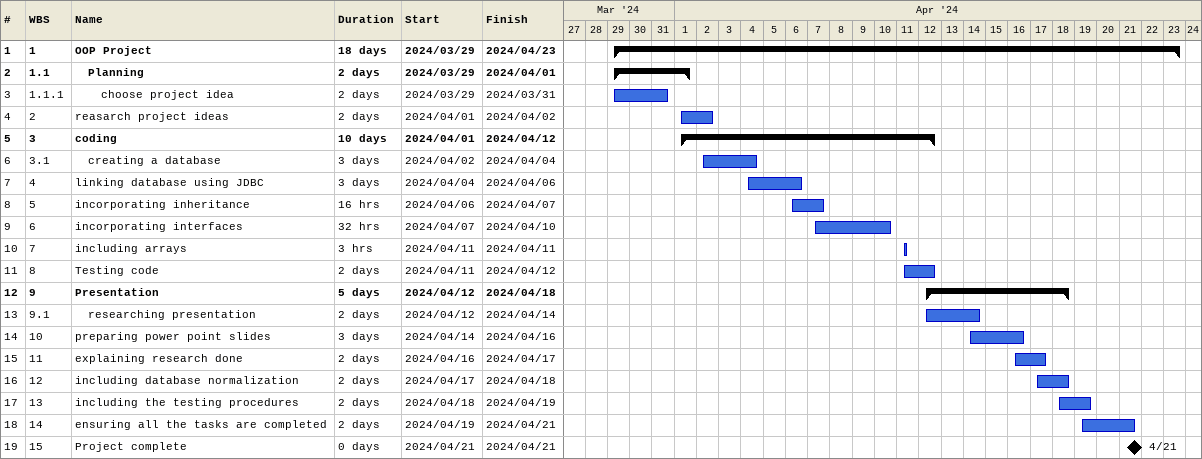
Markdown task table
| ID | WBS | Task | Duration | Start | Finish |
|---|---|---|---|---|---|
| 1 | 1 | **OOP Project** | 18d | 2024-03-29 | 2024-04-23 |
| 2 | 1.1 | **Planning** | 2d | 2024-03-29 | 2024-04-01 |
| 3 | 1.1.1 | choose project idea | 2d | 2024-03-29 | 2024-03-31 |
| 4 | 2 | reasarch project ideas | 2d | 2024-04-01 | 2024-04-02 |
| 5 | 3 | **coding** | 10d | 2024-04-01 | 2024-04-12 |
| 6 | 3.1 | creating a database | 3d | 2024-04-02 | 2024-04-04 |
| 7 | 4 | linking database using JDBC | 3d | 2024-04-04 | 2024-04-06 |
| 8 | 5 | incorporating inheritance | 16h | 2024-04-06 | 2024-04-07 |
| 9 | 6 | incorporating interfaces | 32h | 2024-04-07 | 2024-04-10 |
| 10 | 7 | including arrays | 3h | 2024-04-11 | 2024-04-11 |
| 11 | 8 | Testing code | 2d | 2024-04-11 | 2024-04-12 |
| 12 | 9 | **Presentation** | 5d | 2024-04-12 | 2024-04-18 |
| 13 | 9.1 | researching presentation | 2d | 2024-04-12 | 2024-04-14 |
| 14 | 10 | preparing power point slides | 3d | 2024-04-14 | 2024-04-16 |
| 15 | 11 | explaining research done | 2d | 2024-04-16 | 2024-04-17 |
| 16 | 12 | including database normalization | 2d | 2024-04-17 | 2024-04-18 |
| 17 | 13 | including the testing procedures | 2d | 2024-04-18 | 2024-04-19 |
| 18 | 14 | ensuring all the tasks are completed | 2d | 2024-04-19 | 2024-04-21 |
| 19 | 15 | Project complete | 0d | 2024-04-21 | 2024-04-21 |
